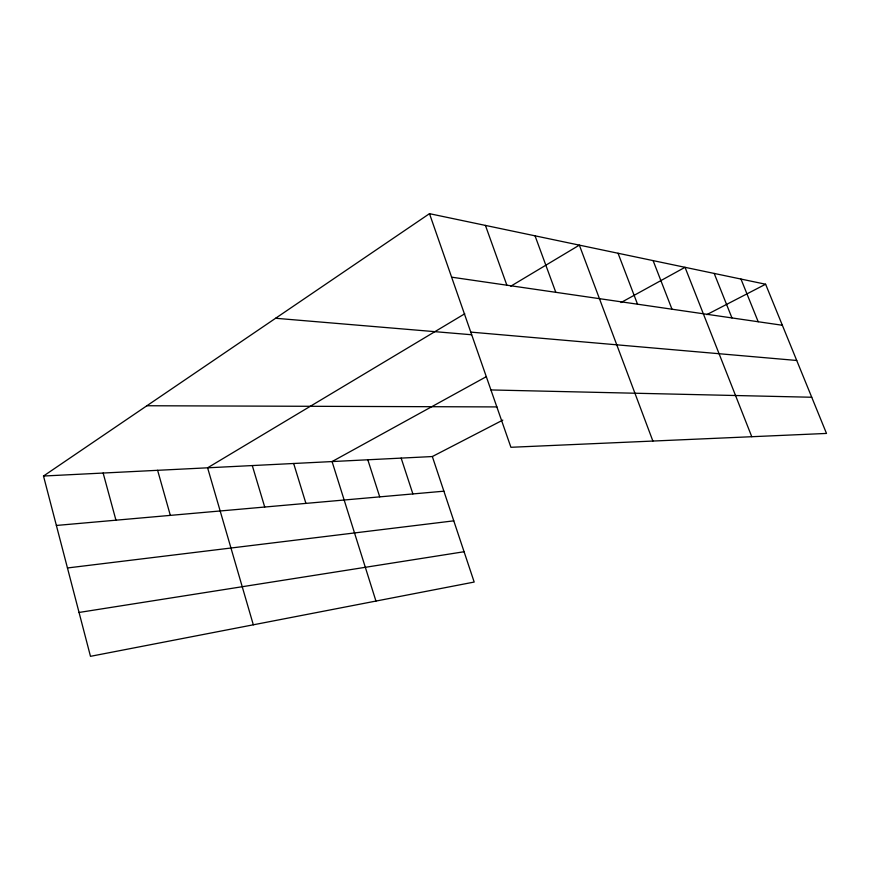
<?xml version="1.0" encoding="UTF-8"?>
<svg xmlns="http://www.w3.org/2000/svg" width="870" height="870" viewBox="0 0 870 870"><rect width="100%" height="100%" fill="white"/><g stroke="black" fill="none" stroke-linecap="round" stroke-linejoin="round"><path stroke-width="1.3" d="M43.5 476.031L432.336 456.543L474.183 582.052L90.48 656.328L43.5 476.031L429.486 213.672L765.611 284.229L826.5 433.434L510.918 447.289L429.486 213.672M464.754 313.776L207.604 467.81L253.322 624.812M510.788 286.197L579.355 245.133L652.881 441.057M486.46 376.59L332.068 461.568L375.949 601.072M620.984 302.564L685.027 267.308L751.767 436.707M432.336 456.543L502.816 420.101M706.81 314.635L765.611 284.229M79.05 612.458L464.08 551.732M67.458 567.969L453.781 520.836M56.376 525.458L443.885 491.191M146.91 405.746L496.944 406.921M490.93 389.945L811.732 397.253M275.616 318.268L471.638 334.754M470.779 332.112L796.724 360.474M451.628 277.171L782.358 325.26M740.968 279.053L758.205 321.748M714.194 273.441L731.953 317.931M653.109 260.608L671.988 309.209M618.048 253.257L637.525 304.206M535.039 235.824L555.799 292.32M485.427 225.406L506.862 285.208M401.146 458.098L412.891 493.932M367.803 459.773L379.722 496.857M293.658 463.492L305.925 503.393M252.289 465.57L264.719 507.036M157.622 470.311L170.335 515.377M103.138 473.041L115.949 520.184"/></g></svg>
